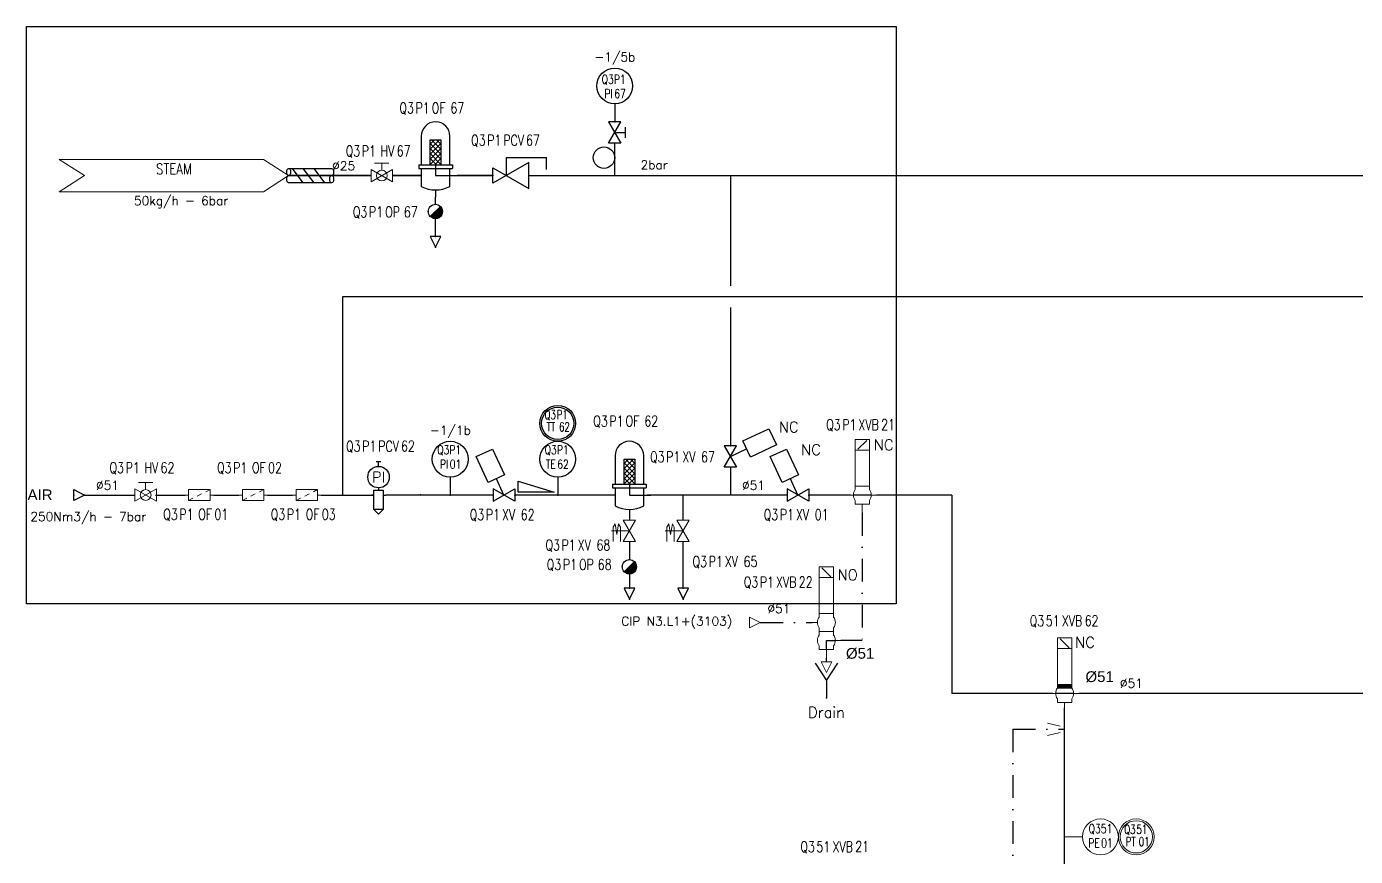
# Model space of a CAD drawing. Header units: inches. Extents: x 14952 to 16573, y 22099 to 23546.
# Drawn here: x 15003.5 to 15374.3, y 23314.5 to 23545.9 of the extents above; entities that cross this region are included whole.
import ezdxf
from ezdxf.enums import TextEntityAlignment as Align

# ---------------------------------------------------------------- set-up
doc = ezdxf.new("R2010")
doc.units = ezdxf.units.IN
doc.header["$MEASUREMENT"] = 0
doc.linetypes.add('ACAD_ISO02W100', pattern=[15, 12, -3])
doc.linetypes.add('DASHDOT2', pattern=[12.7, 6.35, -3.175, 0, -3.175])
doc.layers.add('31 Equipment', color=7, linetype='Continuous', lineweight=9)
doc.layers.add('33 Instruments Labels', color=7, linetype='Continuous', lineweight=9)
for name, color, linetype in [('CUVERIE', 7, 'Continuous'), ('DIAMETRE', 7, 'Continuous'), ('LIBELLE-INSTRUM', 7, 'Continuous'), ('MATERIEL-DIVERS', 7, 'Continuous'), ('POMPES-PROCESS', 7, 'Continuous'), ('REPERES', 7, 'Continuous'), ('techn-data', 7, 'Continuous'), ('techn-data-rouge', 1, 'Continuous'), ('TEXTES', 7, 'Continuous'), ('TITRE', 7, 'Continuous'), ('TUYAUTERIE-EGOUT', 32, 'Continuous'), ('TUYAUTERIE-GAZ', 3, 'Continuous'), ('TUYAUTERIE-NEP', 4, 'DASHDOT2'), ('TUYAUTERIE-VAPEUR', 6, 'Continuous'), ('TUYAUTERIE-VAPEUR PROCESS', 6, 'Continuous'), ('TXT_FR', 7, 'Continuous'), ('VANNES', 7, 'Continuous')]:
    doc.layers.add(name, color=color, linetype=linetype)
doc.layers.get('REPERES').off()
doc.styles.add('ROMANS', font='ROMANS.SHX')
doc.styles.get("Standard").update_dxf_attribs({"font": 'arial.ttf'})

# ---------------------------------------------------------------- blocks, each defined once
blk = doc.blocks.new('FLE23-A')
at = {"color": 7}
for p, q in [((0, 1.5), (-3, 0)), ((-3, 0), (0, -1.5)), ((0, -1.5), (0, 1.5))]:
    blk.add_line(p, q, dxfattribs=at)
at = {"layer": 'MATERIEL-DIVERS', "color": 7, "extrusion": (-1, 0, 0)}
blk.add_point((-3, 0), dxfattribs=at)
at = {"layer": 'MATERIEL-DIVERS', "color": 2}
for p in [(-3, 0), (0, 0)]:
    blk.add_point(p, dxfattribs=at)
at = {"layer": 'MATERIEL-DIVERS', "color": 7, "extrusion": (1, 0, 0)}
blk.add_point((0, 0), dxfattribs=at)
blk = doc.blocks.new('FLE23')
at = {"color": 7}
for p, q in [((0, -1.5), (0, 1.5)), ((0, 1.5), (3, 0)), ((3, 0), (0, -1.5))]:
    blk.add_line(p, q, dxfattribs=at)
at = {"layer": 'MATERIEL-DIVERS', "color": 2}
for p in [(0, 0), (3, 0)]:
    blk.add_point(p, dxfattribs=at)
at = {"layer": 'MATERIEL-DIVERS', "color": 7, "extrusion": (-1, 0, 0)}
blk.add_point((0, 0), dxfattribs=at)
at = {"layer": 'MATERIEL-DIVERS', "color": 7, "extrusion": (1, 0, 0)}
blk.add_point((3, 0), dxfattribs=at)
blk = doc.blocks.new('INSTR-M-L-PI')
at = {"color": 7, "extrusion": (0, -1, 0)}
blk.add_point((0, -10), dxfattribs=at)
at = {"layer": 'MATERIEL-DIVERS', "color": 7}
blk.add_line((0, -5), (0, -10), dxfattribs=at)
blk.add_circle((0, 0), 5, dxfattribs=at)
at = {"layer": 'LIBELLE-INSTRUM', "style": 'ROMANS', "width": 0.8, "flags": 8}
blk.add_attdef('PI', text='', height=3, dxfattribs=at).set_placement((0, 0), align=Align.MIDDLE)
blk = doc.blocks.new('INSTR-M-L-TE')
at = {"color": 7, "extrusion": (0, -1, 0)}
blk.add_point((0, -10), dxfattribs=at)
at = {"layer": 'MATERIEL-DIVERS', "color": 7}
blk.add_line((0, -5), (0, -10), dxfattribs=at)
blk.add_circle((0, 0), 5, dxfattribs=at)
at = {"layer": 'LIBELLE-INSTRUM', "style": 'ROMANS', "width": 0.8, "flags": 8}
blk.add_attdef('TE', text='', height=3, dxfattribs=at).set_placement((0, 0), align=Align.MIDDLE)
blk = doc.blocks.new('DETR12MODIF')
at = {"layer": 'MATERIEL-DIVERS', "color": 7}
for p, q in [((-0.67, 9.33), (0.67, 9.33)), ((0, 8), (0, 9.33)), ((-1.33, 0), (-2, 0)), ((-1.33, -4), (-1.33, 1.33)), ((-1.33, 1.33), (1.33, 1.33)), ((1.33, 1.33), (1.33, -4)), ((1.33, 0), (2, 0)), ((-1.33, -4), (0, -5.33)), ((1.33, -4), (-1.33, -4)), ((0, -5.33), (1.33, -4))]:
    blk.add_line(p, q, dxfattribs=at)
at = {"layer": 'MATERIEL-DIVERS'}
blk.add_line((0, 2), (0, 1.33), dxfattribs=at)
blk.add_circle((0, 5), 3, dxfattribs=at)
at = {"layer": 'MATERIEL-DIVERS', "style": 'ROMANS'}
blk.add_text('PI', height=3, dxfattribs=at).set_placement((0, 5), align=Align.MIDDLE)
blk = doc.blocks.new('*X67')
at = {"color": 0}
for p, q in [((688.5, 377.37), (691.13, 380)), ((688.5, 378.79), (689.71, 380)), ((688.5, 375.96), (691.5, 378.96)), ((688.5, 374.54), (691.5, 377.54)), ((688.5, 373.13), (691.5, 376.13)), ((689.78, 373), (691.5, 374.72)), ((691.2, 373), (691.5, 373.3))]:
    blk.add_line(p, q, dxfattribs=at)
blk = doc.blocks.new('SAFILT')
for p, q in [((-4, 11), (-4, 3)), ((-1.5, 3), (-1.5, 10)), ((-1.5, 10), (1.5, 10)), ((1.5, 10), (1.5, 3)), ((4, 3), (4, 11)), ((-4, 0), (-6, 0)), ((-4.68, 3), (-4.68, 2)), ((-4.68, 3), (4.68, 3)), ((-4.68, 2), (4.68, 2)), ((-4, 2), (-4, -3)), ((0, 3), (0, 0)), ((0, 0), (6, 0)), ((4, -3), (4, 2)), ((4.68, 3), (4.68, 2)), ((0, -4), (0, -6))]:
    blk.add_line(p, q)
for centre, radius, start, end in [((0, 11), 4, 0, 180), ((0, 4.5), 8.5, 241.9275, 298.0725)]:
    blk.add_arc(centre, radius, start, end)
at = {"xscale": -1}
blk.add_blockref('*X67', (690, -370), dxfattribs=at)
blk.add_blockref('*X67', (-690, -370))
blk = doc.blocks.new('CPV')
at = {"color": 7}
for p, q in [((-1.25, 5), (10, 5)), ((-1.25, 0), (-1.25, 5)), ((10, 1.7), (10, 5)), ((5, 3.61), (-5, -2.16)), ((-5, 2.16), (5, -3.6)), ((-5, -2.16), (-5, 2.16)), ((5, -3.6), (5, 3.61))]:
    blk.add_line(p, q, dxfattribs=at)
at = {"color": 7, "extrusion": (-1, 0, 0)}
blk.add_point((-5, 0), dxfattribs=at)
at = {"color": 7, "extrusion": (1, 0, 0)}
blk.add_point((5, 0), dxfattribs=at)
blk = doc.blocks.new('*X70')
at = {"color": 0}
for p, q in [((96.47, 162.96), (103.54, 170.03)), ((96.49, 162.94), (103.56, 170.01)), ((96.51, 162.92), (103.58, 169.99)), ((96.53, 162.9), (103.6, 169.97)), ((96.56, 162.88), (103.62, 169.94)), ((96.58, 162.85), (103.65, 169.92)), ((96.6, 162.83), (103.67, 169.9)), ((96.63, 162.81), (103.69, 169.87)), ((96.65, 162.79), (103.71, 169.85)), ((96.67, 162.77), (103.73, 169.83)), ((96.7, 162.75), (103.75, 169.8)), ((96.72, 162.73), (103.77, 169.78)), ((96.74, 162.7), (103.8, 169.76)), ((96.77, 162.68), (103.82, 169.73)), ((96.79, 162.66), (103.84, 169.71)), ((96.82, 162.64), (103.86, 169.68)), ((96.84, 162.62), (103.88, 169.66)), ((96.87, 162.6), (103.9, 169.63)), ((96.89, 162.58), (103.92, 169.61)), ((96.92, 162.56), (103.94, 169.58)), ((96.94, 162.54), (103.96, 169.56)), ((96.97, 162.52), (103.98, 169.53)), ((96.99, 162.5), (104, 169.51)), ((97.02, 162.49), (104.01, 169.48)), ((97.05, 162.47), (104.03, 169.45)), ((97.07, 162.45), (104.05, 169.43)), ((97.1, 162.43), (104.07, 169.4)), ((97.12, 162.41), (104.09, 169.38)), ((97.15, 162.39), (104.11, 169.35)), ((97.18, 162.37), (104.13, 169.32)), ((97.2, 162.36), (104.14, 169.3)), ((97.23, 162.34), (104.16, 169.27)), ((97.26, 162.32), (104.18, 169.24)), ((97.28, 162.3), (104.2, 169.22)), ((97.31, 162.28), (104.22, 169.19)), ((97.34, 162.27), (104.23, 169.16)), ((97.37, 162.25), (104.25, 169.13)), ((97.39, 162.23), (104.27, 169.11)), ((97.42, 162.22), (104.28, 169.08)), ((97.45, 162.2), (104.3, 169.05)), ((97.48, 162.18), (104.32, 169.02)), ((97.51, 162.17), (104.33, 168.99)), ((97.54, 162.15), (104.35, 168.96)), ((97.56, 162.13), (104.37, 168.94)), ((97.59, 162.12), (104.38, 168.91)), ((97.62, 162.1), (104.4, 168.88)), ((97.65, 162.09), (104.41, 168.85)), ((97.68, 162.07), (104.43, 168.82)), ((97.71, 162.05), (104.45, 168.79)), ((97.74, 162.04), (104.46, 168.76)), ((97.77, 162.02), (104.48, 168.73)), ((97.8, 162.01), (104.49, 168.7)), ((97.83, 161.99), (104.51, 168.67)), ((97.86, 161.98), (104.52, 168.64)), ((97.89, 161.97), (104.53, 168.61)), ((97.92, 161.95), (104.55, 168.58)), ((97.95, 161.94), (104.56, 168.55)), ((97.98, 161.92), (104.58, 168.52)), ((98.02, 161.91), (104.59, 168.48)), ((98.05, 161.9), (104.6, 168.45)), ((98.08, 161.88), (104.62, 168.42)), ((98.11, 161.87), (104.63, 168.39)), ((98.14, 161.86), (104.64, 168.36)), ((98.17, 161.84), (104.66, 168.33)), ((98.21, 161.83), (104.67, 168.29)), ((98.24, 161.82), (104.68, 168.26)), ((98.27, 161.81), (104.69, 168.23)), ((98.31, 161.8), (104.7, 168.19)), ((98.34, 161.78), (104.72, 168.16)), ((98.37, 161.77), (104.73, 168.13)), ((98.41, 161.76), (104.74, 168.09)), ((98.44, 161.75), (104.75, 168.06)), ((98.47, 161.74), (104.76, 168.03)), ((98.51, 161.73), (104.77, 167.99)), ((98.54, 161.72), (104.78, 167.96)), ((98.58, 161.71), (104.79, 167.92)), ((98.61, 161.7), (104.8, 167.89)), ((98.65, 161.69), (104.81, 167.85)), ((98.68, 161.68), (104.82, 167.82)), ((98.72, 161.67), (104.83, 167.78)), ((98.75, 161.66), (104.84, 167.75)), ((98.79, 161.65), (104.85, 167.71)), ((98.82, 161.64), (104.86, 167.68)), ((98.86, 161.63), (104.87, 167.64)), ((98.9, 161.62), (104.88, 167.6)), ((98.93, 161.62), (104.88, 167.57)), ((98.97, 161.61), (104.89, 167.53)), ((99.01, 161.6), (104.9, 167.49)), ((99.04, 161.59), (104.91, 167.46)), ((99.08, 161.58), (104.92, 167.42)), ((99.12, 161.58), (104.92, 167.38)), ((99.16, 161.57), (104.93, 167.34)), ((99.2, 161.56), (104.94, 167.3)), ((99.24, 161.56), (104.94, 167.26)), ((99.27, 161.55), (104.95, 167.23)), ((99.31, 161.55), (104.95, 167.19)), ((99.35, 161.54), (104.96, 167.15)), ((99.39, 161.54), (104.96, 167.11)), ((99.43, 161.53), (104.97, 167.07)), ((99.47, 161.53), (104.97, 167.03)), ((99.51, 161.52), (104.98, 166.99)), ((99.56, 161.52), (104.98, 166.94)), ((99.6, 161.52), (104.98, 166.9)), ((99.64, 161.51), (104.99, 166.86)), ((99.68, 161.51), (104.99, 166.82)), ((99.72, 161.51), (104.99, 166.78)), ((99.77, 161.51), (104.99, 166.73)), ((99.81, 161.5), (105, 166.69)), ((99.85, 161.5), (105, 166.65)), ((99.9, 161.5), (105, 166.6)), ((99.94, 161.5), (105, 166.56)), ((99.99, 161.5), (105, 166.51)), ((100.03, 161.5), (105, 166.47)), ((100.08, 161.5), (105, 166.42)), ((100.12, 161.5), (105, 166.38)), ((100.17, 161.5), (105, 166.33)), ((100.21, 161.5), (105, 166.29)), ((100.26, 161.51), (104.99, 166.24)), ((100.31, 161.51), (104.99, 166.19)), ((100.36, 161.51), (104.99, 166.14)), ((100.41, 161.52), (104.98, 166.09)), ((100.46, 161.52), (104.98, 166.04)), ((100.5, 161.53), (104.97, 166)), ((100.55, 161.53), (104.97, 165.95)), ((100.61, 161.54), (104.96, 165.89)), ((100.66, 161.54), (104.96, 165.84)), ((100.71, 161.55), (104.95, 165.79)), ((100.76, 161.56), (104.94, 165.74)), ((100.82, 161.57), (104.93, 165.68)), ((100.87, 161.58), (104.92, 165.63)), ((100.92, 161.59), (104.91, 165.58)), ((100.98, 161.6), (104.9, 165.52)), ((101.04, 161.61), (104.89, 165.46)), ((101.09, 161.62), (104.88, 165.41)), ((101.15, 161.63), (104.87, 165.35)), ((101.21, 161.65), (104.85, 165.29)), ((101.27, 161.66), (104.84, 165.23)), ((101.33, 161.68), (104.82, 165.17)), ((101.4, 161.7), (104.8, 165.1)), ((101.46, 161.72), (104.78, 165.04)), ((101.53, 161.74), (104.76, 164.97)), ((101.59, 161.76), (104.74, 164.91)), ((101.66, 161.78), (104.72, 164.84)), ((101.73, 161.81), (104.69, 164.77)), ((101.8, 161.84), (104.66, 164.7)), ((101.88, 161.87), (104.63, 164.62)), ((101.95, 161.9), (104.6, 164.55)), ((102.03, 161.93), (104.57, 164.47)), ((102.12, 161.97), (104.53, 164.38)), ((102.2, 162.01), (104.49, 164.3)), ((102.29, 162.06), (104.44, 164.21)), ((102.39, 162.11), (104.39, 164.11)), ((102.49, 162.16), (104.34, 164.01)), ((102.6, 162.23), (104.27, 163.9)), ((102.72, 162.31), (104.19, 163.78)), ((102.86, 162.4), (104.1, 163.64)), ((103.02, 162.52), (103.98, 163.48)), ((103.26, 162.71), (103.79, 163.24))]:
    blk.add_line(p, q, dxfattribs=at)
blk = doc.blocks.new('ST')
at = {"color": 7}
blk.add_line((-1.41, 1.42), (1.42, -1.41), dxfattribs=at)
for start, end in [(134.8377, 315.1619), (315.2431, 134.7569)]:
    blk.add_arc((0, 0), 2, start, end, dxfattribs=at)
at = {"color": 7, "extrusion": (-1, 0, 0)}
blk.add_point((-2, 0), dxfattribs=at)
at = {"color": 7, "extrusion": (0, 1, 0)}
blk.add_point((0, 2), dxfattribs=at)
at = {"color": 7, "extrusion": (1, 0, 0)}
blk.add_point((2, 0), dxfattribs=at)
at = {"color": 7, "extrusion": (0, -1, 0)}
blk.add_point((0, -2), dxfattribs=at)
at = {"color": 7, "xscale": -0.4, "yscale": 0.4, "zscale": 0.4}
blk.add_blockref('*X70', (40, -66.6), dxfattribs=at)
blk = doc.blocks.new('APV-VLVM-BALL-KHV+MF-1')
at = {"layer": '31 Equipment', "ltscale": 38}
for p, q in [((-3, 0), (-4, 0)), ((3, 0), (4, 0))]:
    blk.add_line(p, q, dxfattribs=at)
at = {"layer": '31 Equipment'}
for p, q in [((-3, 1.734), (-3, -1.734)), ((-3, -1.734), (3, 1.734)), ((3, -1.734), (-3, 1.734)), ((-2, 3.5), (2, 3.5)), ((0, 1.5), (0, 3.5)), ((3, 1.734), (3, -1.734))]:
    blk.add_line(p, q, dxfattribs=at)
blk.add_circle((0, 0), 1.5, dxfattribs=at)
blk = doc.blocks.new('APV-FCE-GEN-REDCON-1')
at = {"layer": '31 Equipment', "color": 7}
for p, q in [((-2.5, 2.5), (2.5, 1.25)), ((2.5, 1.25), (2.5, 1.25)), ((2.5, -1.25), (-2.5, -2.5))]:
    blk.add_line(p, q, dxfattribs=at)
blk = doc.blocks.new('APV-VLV-SSEAT-SW43-41')
at = {"layer": '31 Equipment', "ltscale": 38}
for p, q in [((1.25, 20.25), (-1.25, 17.75)), ((-2, 7.5), (-2, 6.5)), ((2, 7.5), (2, 6.5)), ((2.5, 5), (4, 5)), ((-2.5, 0), (-4, 0)), ((-2, 2.5), (-2, 3.5)), ((-2, 2.5), (2, 2.5)), ((-2, 2.5), (-2, 1.5)), ((2, 2.5), (2, 3.5)), ((2, 2.5), (2, 1.5)), ((-2, -1.5), (-2, -2.5)), ((-2, -2.5), (2, -2.5)), ((0, -2.5), (0, -5)), ((2, -1.5), (2, -2.5))]:
    blk.add_line(p, q, dxfattribs=at)
at = {"layer": '31 Equipment', "lineweight": 30}
for p, q in [((0, 0), (-2.5, 0)), ((0, -2.5), (0, 0))]:
    blk.add_line(p, q, dxfattribs=at)
at = {"layer": '31 Equipment', "ltscale": 38}
for points in [[(-2, 17.5), (2, 17.5), (2, 20.5), (-2, 20.5)], [(-2, 7.5), (2, 7.5), (2, 17.5), (-2, 17.5)]]:
    blk.add_lwpolyline(points, close=True, dxfattribs=at)
for centre, start, end in [((0, 5), 143.1301, 216.8699), ((0, 5), 323.1301, 36.8699), ((0, 0), 143.1301, 216.8699), ((0, 0), 323.1301, 36.8699)]:
    blk.add_arc(centre, 2.5, start, end, dxfattribs=at)
blk = doc.blocks.new('EGOUT')
at = {"color": 7}
for p, q in [((-3.2, 9.61), (0, 4.81)), ((0, 4.81), (3.2, 9.61)), ((0, 4.81), (0, 0))]:
    blk.add_line(p, q, dxfattribs=at)
at = {"color": 7, "extrusion": (0, -1, 0)}
blk.add_point((0, 0), dxfattribs=at)
at = {"layer": 'POMPES-PROCESS', "style": 'ROMANS'}
blk.add_attdef('EGOUT', text='', height=3, dxfattribs=at).set_placement((0, -4), align=Align.MIDDLE)
blk = doc.blocks.new('APV-SIGN-ARW-FLOW-1')
at = {"layer": '31 Equipment'}
for p, q in [((-1.5, -1.5), (-1.5, 1.5)), ((-1.5, 1.5), (1.5, 0)), ((1.5, 0), (-1.5, -1.5))]:
    blk.add_line(p, q, dxfattribs=at)
blk = doc.blocks.new('APV-FILT-GEN-PROD-2')
at = {"layer": '31 Equipment'}
for p, q in [((-3, 0), (-4, 0)), ((3, 0), (4, 0))]:
    blk.add_line(p, q, dxfattribs=at)
at = {"layer": '31 Equipment', "color": 7}
for p, q in [((3, 1.5), (-3, 1.5)), ((-3, 1.5), (-3, -1.5)), ((-0.6, -0.3), (0.6, 0.3)), ((1.8, 0.9), (3, 1.5)), ((3, -1.5), (3, 1.5)), ((-3, -1.5), (-1.8, -0.9)), ((-3, -1.5), (3, -1.5))]:
    blk.add_line(p, q, dxfattribs=at)
blk = doc.blocks.new('APV-VLV-SSEAT-SW42-3')
at = {"layer": '31 Equipment', "ltscale": 38}
for p, q in [((1.25, 15.25), (-1.25, 12.75)), ((-2, 2.5), (-2, 1.5)), ((2, 2.5), (2, 1.5)), ((-2, -2.5), (-2, -1.5)), ((2, -2.5), (-2, -2.5)), ((-2, -2.5), (2, -2.5)), ((0, -2.5), (0, -5)), ((2, -2.5), (2, -1.5))]:
    blk.add_line(p, q, dxfattribs=at)
at = {"layer": '31 Equipment'}
for p, q in [((-4, 0), (-2.5, 0)), ((2.5, 0), (4, 0))]:
    blk.add_line(p, q, dxfattribs=at)
at = {"layer": '31 Equipment', "lineweight": 30}
blk.add_line((2.5, 0), (-2.5, 0), dxfattribs=at)
at = {"layer": '31 Equipment', "ltscale": 38}
for points in [[(-2, 12.5), (2, 12.5), (2, 15.5), (-2, 15.5)], [(-2, 2.5), (2, 2.5), (2, 12.5), (-2, 12.5)]]:
    blk.add_lwpolyline(points, close=True, dxfattribs=at)
for start, end in [(143.1301, 216.8699), (323.1301, 36.8699)]:
    blk.add_arc((0, 0), 2.5, start, end, dxfattribs=at)
blk = doc.blocks.new('APV-VLV-SSEAT-M+MP42-3')
at = {"layer": '31 Equipment'}
h = blk.add_hatch(dxfattribs=at)
h.set_pattern_fill('ANSI31', color=256, scale=0.01, style=0)
h.set_pattern_definition([(45, (0, 0), (-0.02245064, 0.02245064), [])])
h.paths.add_polyline_path([(2, 2.5), (-2, 2.5), (-2, 1.5), (2, 1.5)])
at = {"layer": '31 Equipment', "ltscale": 38}
for p, q in [((1.25, 15.25), (-1.25, 12.75)), ((-4, 0), (-2.5, 0)), ((-2, 2.5), (-2, 1.5)), ((-2, 1.5), (2, 1.5)), ((2, 2.5), (2, 1.5)), ((-2, -2.5), (-2, -1.5)), ((2, -2.5), (-2, -2.5)), ((-2, -2.5), (2, -2.5)), ((0, -2.5), (0, -5)), ((2, -2.5), (2, -1.5))]:
    blk.add_line(p, q, dxfattribs=at)
at = {"layer": '31 Equipment', "lineweight": 30}
blk.add_line((-2.5, 0), (2.5, 0), dxfattribs=at)
at = {"layer": '31 Equipment'}
blk.add_line((2.5, 0), (4, 0), dxfattribs=at)
at = {"layer": '31 Equipment', "ltscale": 38}
for points in [[(-2, 12.5), (2, 12.5), (2, 15.5), (-2, 15.5)], [(-2, 2.5), (2, 2.5), (2, 12.5), (-2, 12.5)]]:
    blk.add_lwpolyline(points, close=True, dxfattribs=at)
for start, end in [(143.1301, 216.8699), (323.1301, 36.8699)]:
    blk.add_arc((0, 0), 2.5, start, end, dxfattribs=at)
blk = doc.blocks.new('APV-SIGN-ARW-DWG-1')
at = {"layer": '31 Equipment'}
for p, q in [((-32, 4.49), (25, 4.49)), ((-32, 4.49), (-25, 0)), ((25, 4.49), (32, 0)), ((-25, 0), (-32, -4.49)), ((32, 0), (25, -4.49)), ((-32, -4.49), (25, -4.49))]:
    blk.add_line(p, q, dxfattribs=at)
at = {"layer": '31 Equipment', "style": 'ROMANS', "width": 0.8}
for tag, p in [('TEXT1', (0, 0.37)), ('TEXT2', (0, -3.63))]:
    blk.add_attdef(tag, text='', height=3, dxfattribs=at).set_placement(p, align=Align.CENTER)
blk = doc.blocks.new('VANNE SIEGE INCLINE')
at = {"color": 7}
for p, q in [((-3, 1.73), (-3, -1.73)), ((-3, -1.73), (3, 1.73)), ((3, -1.73), (-3, 1.73)), ((3, 1.73), (3, -1.73))]:
    blk.add_line(p, q, dxfattribs=at)
at = {"color": 7, "extrusion": (-1, 0, 0)}
blk.add_point((-3, 0), dxfattribs=at)
at = {"color": 7, "extrusion": (1, 0, 0)}
blk.add_point((3, 0), dxfattribs=at)
at = {"layer": 'VANNES'}
for p, q in [((3.23, 12.84), (-0.15, 5.59)), ((7.76, 10.73), (3.23, 12.84)), ((4.38, 3.47), (7.76, 10.73)), ((-0.15, 5.59), (4.38, 3.47)), ((0, 0), (2.11, 4.53))]:
    blk.add_line(p, q, dxfattribs=at)
blk = doc.blocks.new('APV-VLV-SOLV-22-1')
at = {"layer": '31 Equipment', "linetype": 'ACAD_ISO02W100', "ltscale": 38}
for p, q in [((-1, 4.5), (-2, 4)), ((-2, 4), (1, 3.5)), ((3, 4.5), (-1, 4.5)), ((0, 0), (0, 5)), ((-2, 3), (1, 3.5)), ((-1, 2.5), (-2, 3)), ((3, 2.5), (-1, 2.5))]:
    blk.add_line(p, q, dxfattribs=at)
at = {"layer": '31 Equipment', "ltscale": 38}
for p, q in [((-3, 0), (-4, 0)), ((3, 0), (4, 0))]:
    blk.add_line(p, q, dxfattribs=at)
at = {"layer": '31 Equipment'}
for p, q in [((-3, 1.734), (-3, -1.734)), ((-3, -1.734), (3, 1.734)), ((3, -1.734), (-3, 1.734)), ((3, 1.734), (3, -1.734))]:
    blk.add_line(p, q, dxfattribs=at)
blk = doc.blocks.new('calorifuge')
at = {"layer": 'MATERIEL-DIVERS'}
for p, q in [((-5, -2), (-2, 2)), ((-2, -2), (1, 2)), ((1, -2), (4, 2))]:
    blk.add_line(p, q, dxfattribs=at)
at = {"layer": 'MATERIEL-DIVERS', "color": 1, "extrusion": (-1, 0, 0)}
blk.add_point((-6, 0), dxfattribs=at)
at = {"layer": 'MATERIEL-DIVERS', "color": 1, "extrusion": (1, 0, 0)}
blk.add_point((6, 0), dxfattribs=at)
at = {"layer": 'TITRE'}
for p, q in [((6, 2), (-6, 2)), ((-6, -2), (6, -2))]:
    blk.add_line(p, q, dxfattribs=at)
for centre, major_axis in [((-6, 1), (0, 1)), ((6, -1), (0, -1))]:
    blk.add_ellipse(centre, major_axis=major_axis, ratio=0.547943, start_param=0, end_param=3.141593, dxfattribs=at)
at = {"layer": 'TITRE', "extrusion": (0, 0, -1)}
for centre, major_axis in [((-6, -1), (0, -1)), ((6, 1), (0, 1))]:
    blk.add_ellipse(centre, major_axis=major_axis, ratio=0.547943, dxfattribs=at)
blk = doc.blocks.new('APV-INS-M-L-PE')
at = {"layer": '31 Equipment', "color": 7}
blk.add_line((0, -5), (0, -10), dxfattribs=at)
blk.add_circle((0, 0), 5, dxfattribs=at)
at = {"layer": '33 Instruments Labels', "style": 'ROMANS', "width": 0.8, "flags": 8}
blk.add_attdef('PE', text='', height=3, dxfattribs=at).set_placement((0, 0), align=Align.MIDDLE)
blk = doc.blocks.new('APV-INS-F-L-PT')
at = {"layer": '31 Equipment'}
for radius in [5, 4.5]:
    blk.add_circle((0, 0), radius, dxfattribs=at)
blk = doc.blocks.new('REPNORM')
at = {"layer": 'TEXTES', "style": 'ROMANS', "width": 0.75}
for tag, p in [('ZONE', (-9.75, -1.25)), ('SOUSZONE', (-5.25, -1.25)), ('ELEMENT', (0, -1.25)), ('NUM', (4.5, -1.25))]:
    blk.add_attdef(tag, p, '', height=3, dxfattribs=at)
blk = doc.blocks.new('REPNORM1')
at = {"layer": 'TEXTES', "style": 'ROMANS', "width": 0.75}
for tag, p in [('ZONE', (-9.75, -1.25)), ('SOUSZONE', (-5.25, -1.25)), ('ELEMENT', (-0.75, -1.25)), ('NUM', (5.59, -1.22))]:
    blk.add_attdef(tag, p, '', height=3, dxfattribs=at)
blk = doc.blocks.new('REPINS')
at = {"layer": 'TEXTES', "style": 'ROMANS', "width": 0.75}
for tag, p in [('ZONE', (-3.3, 1)), ('SOUSZONE', (0.1, 1)), ('NUM', (0.2, -3))]:
    blk.add_attdef(tag, p, '', height=2.5, dxfattribs=at)
blk.add_attdef('ELEMENT', text='', height=2.5, dxfattribs=at).set_placement((-0.2, -3), align=Align.RIGHT)
blk = doc.blocks.new('REPINS2')
at = {"layer": 'TEXTES', "style": 'ROMANS', "width": 0.7}
for tag, p in [('ZONE', (-3.35, 0.8)), ('SOUSZONE', (0.05, 0.8)), ('NUM', (0.7, -2.6))]:
    blk.add_attdef(tag, p, '', height=2.5, dxfattribs=at)
blk.add_attdef('ELEMENT', text='', height=2.5, dxfattribs=at).set_placement((-1.56, -2.59), align=Align.CENTER)
blk = doc.blocks.new('PENTE-G')
at = {"layer": 'MATERIEL-DIVERS'}
blk.add_lwpolyline([(-5, 2), (5, 2), (5, 5), (-5, 2)], dxfattribs=at)

msp = doc.modelspace()

# ---------------------------------------------------------------- linework, layer by layer
at = {"layer": 'MATERIEL-DIVERS', "color": 7}
for p, q in [((15165.87, 23513.35), (15169.34, 23519.35)), ((15169.34, 23519.35), (15165.87, 23519.35)), ((15165.87, 23519.35), (15169.34, 23513.35)), ((15167.61, 23516.35), (15170.61, 23516.35)), ((15170.61, 23514.85), (15170.61, 23517.85)), ((15169.34, 23513.35), (15165.87, 23513.35))]:
    msp.add_line(p, q, dxfattribs=at)
at = {"layer": 'MATERIEL-DIVERS'}
msp.add_line((15167.61, 23504.35), (15167.61, 23513.35), dxfattribs=at)
for centre, radius in [((15164.61, 23509.35), 3), ((15151.7, 23435.25), 5), ((15151.7, 23435.25), 4.5)]:
    msp.add_circle(centre, radius, dxfattribs=at)
at = {"layer": 'techn-data-rouge'}
msp.add_lwpolyline([(15003.48, 23545.91), (15246.19, 23545.91), (15246.19, 23384.87), (15003.48, 23384.87)], close=True, dxfattribs=at)
at = {"layer": 'TUYAUTERIE-EGOUT'}
msp.add_line((15226.7, 23368.71), (15226.7, 23369.71), dxfattribs=at)
at = {"layer": 'TUYAUTERIE-GAZ'}
for p, q in [((15091.7, 23415.25), (15091.7, 23470.59)), ((15091.7, 23470.59), (15720.71, 23470.59)), ((15199.89, 23423), (15199.89, 23415.25)), ((15019.6, 23415.25), (15033.5, 23415.25)), ((15039.5, 23415.25), (15047.7, 23415.25)), ((15055.7, 23415.25), (15062.7, 23415.25)), ((15070.7, 23415.25), (15077.7, 23415.25)), ((15085.7, 23415.25), (15100.5, 23415.25)), ((15133.7, 23415.25), (15103.7, 23415.25)), ((15166.7, 23415.25), (15139.7, 23415.25)), ((15215.74, 23415.25), (15176.7, 23415.25)), ((15186.7, 23408.25), (15186.7, 23415.25)), ((15233.45, 23415.25), (15221.74, 23415.25)), ((15261.73, 23415.25), (15240.7, 23415.25)), ((15261.73, 23415.25), (15261.73, 23359.91)), ((15186.7, 23405.24), (15186.7, 23405.26)), ((15289.15, 23359.91), (15261.73, 23359.91)), ((15289.9, 23359.91), (15261.73, 23359.91)), ((15782.56, 23359.91), (15297.15, 23359.91)), ((15293.15, 23283.91), (15293.15, 23355.91))]:
    msp.add_line(p, q, dxfattribs=at)
at = {"layer": 'TUYAUTERIE-NEP'}
for p, q in [((15236.7, 23410.25), (15236.7, 23374.71)), ((15208.23, 23379.71), (15222.7, 23379.71)), ((15236.7, 23374.71), (15230.7, 23374.71)), ((15278.69, 23349.91), (15293.15, 23349.91)), ((15278.69, 23349.91), (15278.69, 23299.91))]:
    msp.add_line(p, q, dxfattribs=at)
at = {"layer": 'TUYAUTERIE-VAPEUR'}
for p, q in [((15099.61, 23504.35), (15076.61, 23504.35)), ((15076.61, 23504.35), (15099.61, 23504.35)), ((15105.61, 23504.35), (15113.48, 23504.35)), ((15111.61, 23504.35), (15105.65, 23504.35)), ((15121.61, 23504.35), (15133.61, 23504.35)), ((15133.61, 23504.35), (15123.61, 23504.35)), ((15143.65, 23504.35), (15195.61, 23504.35)), ((15143.65, 23504.35), (15832.92, 23504.35)), ((15199.89, 23504.35), (15199.89, 23473.59)), ((15117.6, 23496.35), (15117.61, 23498.35)), ((15117.6, 23487.35), (15117.6, 23492.35)), ((15199.89, 23467.59), (15199.89, 23429))]:
    msp.add_line(p, q, dxfattribs=at)
at = {"layer": 'TUYAUTERIE-VAPEUR PROCESS'}
for p, q in [((15171.7, 23409.25), (15171.7, 23408.25)), ((15171.7, 23409.25), (15171.7, 23408.25)), ((15171.7, 23402.25), (15171.7, 23397.25)), ((15186.69, 23389.25), (15186.69, 23402.25)), ((15171.7, 23393.25), (15171.7, 23389.25))]:
    msp.add_line(p, q, dxfattribs=at)
at = {"layer": 'VANNES', "color": 7, "extrusion": (0, -1, 0)}
msp.add_point((15113.45, 23415.28), dxfattribs=at)

# ---------------------------------------------------------------- block references
at = {"layer": '31 Equipment', "xscale": -1, "rotation": 180}
msp.add_blockref('calorifuge', (15082.61, 23504.35), dxfattribs=at)
at = {"layer": '33 Instruments Labels', "xscale": -1, "rotation": 270}
msp.add_blockref('APV-INS-M-L-PE', (15303.15, 23319.91), dxfattribs=at)
at = {"layer": '33 Instruments Labels'}
msp.add_blockref('APV-INS-F-L-PT', (15313.15, 23319.91), dxfattribs=at)
at = {"layer": 'CUVERIE', "xscale": -1, "rotation": 90}
for p in [(15171.7, 23405.25), (15186.69, 23405.25)]:
    msp.add_blockref('APV-VLV-SOLV-22-1', p, dxfattribs=at)
at = {"layer": 'MATERIEL-DIVERS'}
for name, p in [('INSTR-M-L-PI', (15167.61, 23529.35)), ('SAFILT', (15117.61, 23504.35)), ('CPV', (15138.61, 23504.35)), ('INSTR-M-L-PI', (15121.7, 23425.25)), ('INSTR-M-L-TE', (15151.7, 23425.25)), ('SAFILT', (15171.7, 23415.25)), ('DETR12MODIF', (15101.7, 23415.25)), ('FLE23', (15016.66, 23415.25))]:
    msp.add_blockref(name, p, dxfattribs=at)
ref = msp.add_blockref('APV-SIGN-ARW-DWG-1', (15044.6, 23504.35), dxfattribs=at)
ref.add_attrib('TEXT1', 'STEAM', dxfattribs={"layer": '31 Equipment', "height": 3, "style": 'ROMANS', "width": 0.8}).set_placement((15044.6, 23504.72), align=Align.CENTER)
at = {"layer": 'MATERIEL-DIVERS', "xscale": -1}
for name, p in [('ST', (15117.56, 23494.35)), ('VANNE SIEGE INCLINE', (15136.7, 23415.25)), ('VANNE SIEGE INCLINE', (15218.74, 23415.25)), ('PENTE-G', (15145.67, 23414.09)), ('ST', (15171.7, 23395.25))]:
    msp.add_blockref(name, p, dxfattribs=at)
for name, p, rotation in [('VANNE SIEGE INCLINE', (15199.89, 23426), 270), ('APV-SIGN-ARW-FLOW-1', (15206.73, 23379.71), 180)]:
    msp.add_blockref(name, p, dxfattribs=dict(at, rotation=rotation))
at = {"layer": 'MATERIEL-DIVERS'}
msp.add_blockref('EGOUT', (15226.7, 23358.71), dxfattribs=at).add_auto_attribs({'EGOUT': 'Drain'})
at = {"layer": 'MATERIEL-DIVERS', "rotation": 270}
msp.add_blockref('APV-SIGN-ARW-FLOW-1', (15226.7, 23367.21), dxfattribs=at)
at = {"layer": 'MATERIEL-DIVERS', "xscale": -0.7, "yscale": 0.7, "zscale": 0.7, "rotation": 180}
msp.add_blockref('APV-FCE-GEN-REDCON-1', (15290.15, 23349.91), dxfattribs=at)
at = {"layer": 'REPERES'}
for name, p, values in [('REPINS', (15167.27, 23528.95), {'ZONE': 'Q3', 'SOUSZONE': 'P1', 'ELEMENT': 'PI', 'NUM': '67'}), ('REPNORM1', (15137.27, 23513.95), {'ZONE': 'Q3', 'SOUSZONE': 'P1', 'ELEMENT': 'PCV', 'NUM': '67'}), ('REPNORM', (15102.27, 23510.95), {'ZONE': 'Q3', 'SOUSZONE': 'P1', 'ELEMENT': 'HV', 'NUM': '67'}), ('REPINS2', (15151.37, 23435.61), {'ZONE': 'Q3', 'SOUSZONE': 'P1', 'NUM': '62', 'ELEMENT': 'TT'}), ('REPNORM1', (15236.37, 23434.61), {'ZONE': 'Q3', 'SOUSZONE': 'P1', 'ELEMENT': 'XVB', 'NUM': '21'}), ('REPNORM1', (15102.37, 23428.61), {'ZONE': 'Q3', 'SOUSZONE': 'P1', 'ELEMENT': 'PCV', 'NUM': '62'}), ('REPINS', (15121.37, 23425.61), {'ZONE': 'Q3', 'SOUSZONE': 'P1', 'ELEMENT': 'PI', 'NUM': '01'}), ('REPNORM', (15036.37, 23422.61), {'ZONE': 'Q3', 'SOUSZONE': 'P1', 'ELEMENT': 'HV', 'NUM': '62'}), ('REPNORM', (15066.37, 23422.61), {'ZONE': 'Q3', 'SOUSZONE': 'P1', 'ELEMENT': 'OF', 'NUM': '02'}), ('REPNORM', (15051.37, 23409.61), {'ZONE': 'Q3', 'SOUSZONE': 'P1', 'ELEMENT': 'OF', 'NUM': '01'}), ('REPNORM', (15081.37, 23409.61), {'ZONE': 'Q3', 'SOUSZONE': 'P1', 'ELEMENT': 'OF', 'NUM': '03'}), ('REPNORM1', (15213.37, 23390.71), {'ZONE': 'Q3', 'SOUSZONE': 'P1', 'ELEMENT': 'XVB', 'NUM': '22'}), ('REPNORM1', (15293.15, 23379.91), {'ZONE': 'Q3', 'SOUSZONE': '51', 'ELEMENT': 'XVB', 'NUM': '62'}), ('REPINS', (15303.15, 23319.94), {'ZONE': 'Q3', 'SOUSZONE': '51', 'ELEMENT': 'PE', 'NUM': '01'}), ('REPINS2', (15313.15, 23319.94), {'ZONE': 'Q3', 'SOUSZONE': '51', 'NUM': '01', 'ELEMENT': 'PT'}), ('REPNORM1', (15229.15, 23316.91), {'ZONE': 'Q3', 'SOUSZONE': '51', 'ELEMENT': 'XVB', 'NUM': '21'})]:
    msp.add_blockref(name, p, dxfattribs=at).add_auto_attribs(values)
ref = msp.add_blockref('REPNORM', (15117.27, 23522.95), dxfattribs=at)
ref.add_attrib('ZONE', 'Q3', (15107.52, 23521.7), dxfattribs={"layer": 'TEXTES', "height": 3, "style": 'ROMANS', "width": 0.75})
ref.add_attrib('SOUSZONE', 'P1', (15112.02, 23521.71), dxfattribs={"layer": 'TEXTES', "height": 3, "style": 'ROMANS', "width": 0.75})
ref.add_attrib('ELEMENT', 'OF', (15116.54, 23521.71), dxfattribs={"layer": 'TEXTES', "height": 3, "style": 'ROMANS', "width": 0.75})
ref.add_attrib('NUM', '67', (15121.77, 23521.71), dxfattribs={"layer": 'TEXTES', "height": 3, "style": 'ROMANS', "width": 0.75})
ref = msp.add_blockref('REPNORM', (15104.27, 23493.95), dxfattribs=at)
ref.add_attrib('ZONE', 'Q3', (15094.52, 23492.7), dxfattribs={"layer": 'TEXTES', "height": 3, "style": 'ROMANS', "width": 0.75})
ref.add_attrib('SOUSZONE', 'P1', (15099.02, 23492.71), dxfattribs={"layer": 'TEXTES', "height": 3, "style": 'ROMANS', "width": 0.75})
ref.add_attrib('ELEMENT', 'OP', (15103.54, 23492.71), dxfattribs={"layer": 'TEXTES', "height": 3, "style": 'ROMANS', "width": 0.75})
ref.add_attrib('NUM', '67', (15108.77, 23492.71), dxfattribs={"layer": 'TEXTES', "height": 3, "style": 'ROMANS', "width": 0.75})
ref = msp.add_blockref('REPNORM', (15171.37, 23435.61), dxfattribs=at)
ref.add_attrib('ZONE', 'Q3', (15161.62, 23434.36), dxfattribs={"layer": 'TEXTES', "height": 3, "style": 'ROMANS', "width": 0.75})
ref.add_attrib('SOUSZONE', 'P1', (15166.12, 23434.37), dxfattribs={"layer": 'TEXTES', "height": 3, "style": 'ROMANS', "width": 0.75})
ref.add_attrib('ELEMENT', 'OF', (15170.63, 23434.37), dxfattribs={"layer": 'TEXTES', "height": 3, "style": 'ROMANS', "width": 0.75})
ref.add_attrib('NUM', '62', (15175.87, 23434.37), dxfattribs={"layer": 'TEXTES', "height": 3, "style": 'ROMANS', "width": 0.75})
at = {"layer": 'REPERES', "rotation": 0.0002280594390136059}
msp.add_blockref('REPINS', (15151.37, 23425.61), dxfattribs=at).add_auto_attribs({'ZONE': 'Q3', 'SOUSZONE': 'P1', 'ELEMENT': 'TE', 'NUM': '62'})
at = {"layer": 'REPERES'}
ref = msp.add_blockref('REPNORM', (15187.2, 23425.65), dxfattribs=at)
ref.add_attrib('ZONE', 'Q3', (15177.45, 23424.4), dxfattribs={"layer": 'TEXTES', "height": 3, "style": 'ROMANS', "width": 0.75})
ref.add_attrib('SOUSZONE', 'P1', (15181.95, 23424.4), dxfattribs={"layer": 'TEXTES', "height": 3, "style": 'ROMANS', "width": 0.75})
ref.add_attrib('ELEMENT', 'XV', (15186.47, 23424.4), dxfattribs={"layer": 'TEXTES', "height": 3, "style": 'ROMANS', "width": 0.75})
ref.add_attrib('NUM', '67', (15191.7, 23424.4), dxfattribs={"layer": 'TEXTES', "height": 3, "style": 'ROMANS', "width": 0.75})
ref = msp.add_blockref('REPNORM', (15136.88, 23409.52), dxfattribs=at)
ref.add_attrib('ZONE', 'Q3', (15127.13, 23408.27), dxfattribs={"layer": 'TEXTES', "height": 3, "style": 'ROMANS', "width": 0.75})
ref.add_attrib('SOUSZONE', 'P1', (15131.63, 23408.28), dxfattribs={"layer": 'TEXTES', "height": 3, "style": 'ROMANS', "width": 0.75})
ref.add_attrib('ELEMENT', 'XV', (15136.15, 23408.28), dxfattribs={"layer": 'TEXTES', "height": 3, "style": 'ROMANS', "width": 0.75})
ref.add_attrib('NUM', '62', (15141.38, 23408.28), dxfattribs={"layer": 'TEXTES', "height": 3, "style": 'ROMANS', "width": 0.75})
ref = msp.add_blockref('REPNORM', (15218.93, 23409.52), dxfattribs=at)
ref.add_attrib('ZONE', 'Q3', (15209.18, 23408.27), dxfattribs={"layer": 'TEXTES', "height": 3, "style": 'ROMANS', "width": 0.75})
ref.add_attrib('SOUSZONE', 'P1', (15213.68, 23408.28), dxfattribs={"layer": 'TEXTES', "height": 3, "style": 'ROMANS', "width": 0.75})
ref.add_attrib('ELEMENT', 'XV', (15218.19, 23408.28), dxfattribs={"layer": 'TEXTES', "height": 3, "style": 'ROMANS', "width": 0.75})
ref.add_attrib('NUM', '01', (15223.43, 23408.28), dxfattribs={"layer": 'TEXTES', "height": 3, "style": 'ROMANS', "width": 0.75})
ref = msp.add_blockref('REPNORM', (15158.03, 23401.03), dxfattribs=at)
ref.add_attrib('ZONE', 'Q3', (15148.28, 23399.78), dxfattribs={"layer": 'TEXTES', "height": 3, "style": 'ROMANS', "width": 0.75})
ref.add_attrib('SOUSZONE', 'P1', (15152.78, 23399.79), dxfattribs={"layer": 'TEXTES', "height": 3, "style": 'ROMANS', "width": 0.75})
ref.add_attrib('ELEMENT', 'XV', (15157.3, 23399.79), dxfattribs={"layer": 'TEXTES', "height": 3, "style": 'ROMANS', "width": 0.75})
ref.add_attrib('NUM', '68', (15162.53, 23399.79), dxfattribs={"layer": 'TEXTES', "height": 3, "style": 'ROMANS', "width": 0.75})
ref = msp.add_blockref('REPNORM', (15158.37, 23395.61), dxfattribs=at)
ref.add_attrib('ZONE', 'Q3', (15148.62, 23394.36), dxfattribs={"layer": 'TEXTES', "height": 3, "style": 'ROMANS', "width": 0.75})
ref.add_attrib('SOUSZONE', 'P1', (15153.12, 23394.37), dxfattribs={"layer": 'TEXTES', "height": 3, "style": 'ROMANS', "width": 0.75})
ref.add_attrib('ELEMENT', 'OP', (15157.63, 23394.37), dxfattribs={"layer": 'TEXTES', "height": 3, "style": 'ROMANS', "width": 0.75})
ref.add_attrib('NUM', '68', (15162.87, 23394.37), dxfattribs={"layer": 'TEXTES', "height": 3, "style": 'ROMANS', "width": 0.75})
ref = msp.add_blockref('REPNORM', (15199.07, 23396.42), dxfattribs=at)
ref.add_attrib('ZONE', 'Q3', (15189.32, 23395.17), dxfattribs={"layer": 'TEXTES', "height": 3, "style": 'ROMANS', "width": 0.75})
ref.add_attrib('SOUSZONE', 'P1', (15193.82, 23395.18), dxfattribs={"layer": 'TEXTES', "height": 3, "style": 'ROMANS', "width": 0.75})
ref.add_attrib('ELEMENT', 'XV', (15198.34, 23395.18), dxfattribs={"layer": 'TEXTES', "height": 3, "style": 'ROMANS', "width": 0.75})
ref.add_attrib('NUM', '65', (15203.57, 23395.18), dxfattribs={"layer": 'TEXTES', "height": 3, "style": 'ROMANS', "width": 0.75})
at = {"layer": 'TITRE', "color": 7, "rotation": 90}
for p in [(15117.6, 23487.35), (15171.7, 23389.25), (15186.69, 23389.25)]:
    msp.add_blockref('FLE23-A', p, dxfattribs=at)
at = {"layer": 'TUYAUTERIE-NEP'}
for name, p in [('APV-VLVM-BALL-KHV+MF-1', (15102.61, 23504.35)), ('APV-VLV-SSEAT-SW42-3', (15236.7, 23415.25)), ('APV-VLVM-BALL-KHV+MF-1', (15036.7, 23415.25)), ('APV-FILT-GEN-PROD-2', (15051.7, 23415.25)), ('APV-FILT-GEN-PROD-2', (15066.7, 23415.25)), ('APV-FILT-GEN-PROD-2', (15081.7, 23415.25))]:
    msp.add_blockref(name, p, dxfattribs=at)
at = {"layer": 'TUYAUTERIE-NEP', "xscale": -1}
msp.add_blockref('APV-VLV-SSEAT-M+MP42-3', (15293.15, 23359.91), dxfattribs=at)
at = {"layer": 'VANNES', "xscale": -1}
msp.add_blockref('APV-VLV-SSEAT-SW43-41', (15226.7, 23374.71), dxfattribs=at)

# ---------------------------------------------------------------- texts
at = {"layer": '31 Equipment', "style": 'ROMANS'}
msp.add_text('CIP N3.L1+(3103)', height=2.5, dxfattribs=at).set_placement((15169.43, 23378.82))
at = {"layer": 'DIAMETRE'}
for p in [(15232.13, 23369.59), (15298.97, 23363.09)]:
    msp.add_text('%%C51', height=3, dxfattribs=at).set_placement(p)
at = {"layer": 'techn-data', "style": 'ROMANS'}
for s, p in [('-1/5b', (15167.65, 23537.43)), ('%%C25', (15091.96, 23507.07)), ('-1/1b', (15121.75, 23433.33)), ('%%C51', (15026.06, 23417.98)), ('%%C51', (15206.34, 23417.98)), ('%%C51', (15213.43, 23383.59)), ('%%C51', (15311.79, 23362.76))]:
    msp.add_text(s, height=2.5, dxfattribs=at).set_placement(p, align=Align.MIDDLE_CENTER)
at = {"layer": 'techn-data', "color": 1, "style": 'ROMANS'}
for s, p in [('2bar', (15178.61, 23507.35)), ('50kg/h - 6bar', (15046.61, 23497.35)), ('250Nm3/h - 7bar', (15020.7, 23409.25))]:
    msp.add_text(s, height=2.5, dxfattribs=at).set_placement(p, align=Align.MIDDLE_CENTER)
at = {"layer": 'TEXTES', "style": 'ROMANS'}
for s, p in [('NC', (15213.41, 23432.71)), ('NC', (15239.91, 23427.75)), ('NC', (15219.62, 23426.39)), ('NO', (15229.79, 23391.49)), ('NC', (15296.09, 23372.66))]:
    msp.add_text(s, height=3, dxfattribs=at).set_placement(p)
at = {"layer": 'TXT_FR'}
msp.add_text('AIR', height=3, dxfattribs=at).set_placement((15007.24, 23415.32), align=Align.MIDDLE)

doc.saveas('drawing.dxf')
